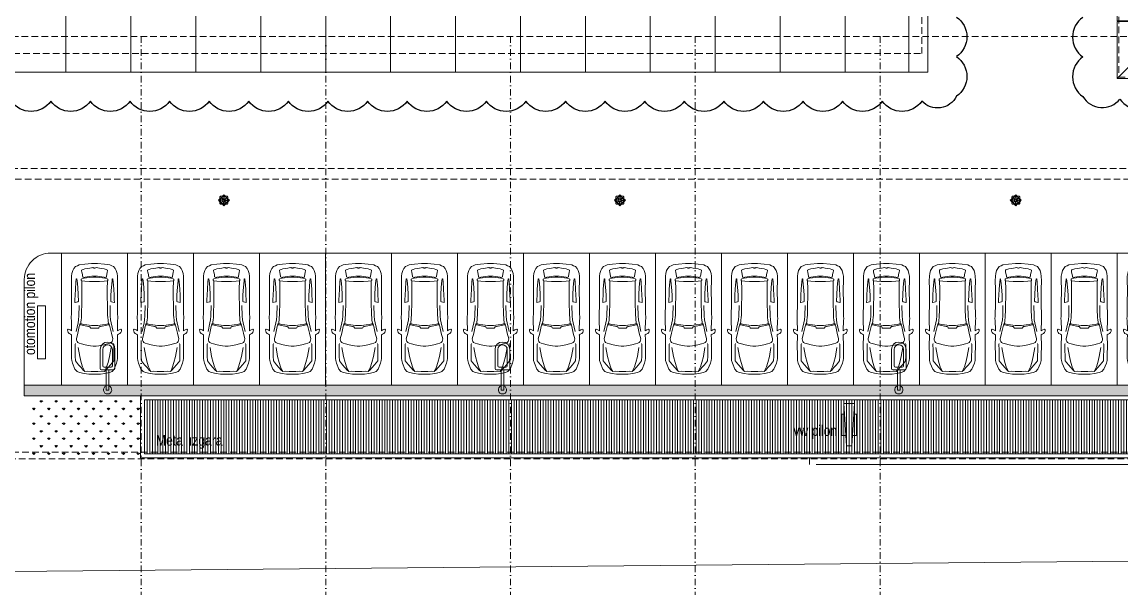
# Model space of a CAD drawing. Header units: metres. Extents: x -17822 to 152406, y -4219 to 19791.
# Drawn here: x 113149 to 117317, y -2093 to 53 of the extents above; entities that cross this region are included whole.
import ezdxf
from ezdxf.enums import TextEntityAlignment as Align
from ezdxf.xclip import XClip

# ---------------------------------------------------------------- set-up
doc = ezdxf.new("R2010")
doc.units = ezdxf.units.M
doc.header["$LTSCALE"] = 100
doc.header["$MEASUREMENT"] = 0
doc.header["$XCLIPFRAME"] = 0
for name, pattern in [('DASHDOT2', [0.5, 0.25, -0.125, 0, -0.125]), ('DOT2', [0.125, 0, -0.125]), ('HIDDEN', [0.375, 0.25, -0.125])]:
    doc.linetypes.add(name, pattern=pattern)
doc.layers.get('0').update_dxf_attribs({"color": 9, "lineweight": 9})
for name, color, linetype, lineweight in [('04', 9, 'Continuous', 9), ('05S', 9, 'Continuous', 9), ('06A', 9, 'Continuous', 9), ('06C', 9, 'Continuous', 9), ('06D', 9, 'Continuous', 9), ('09', 9, 'Continuous', 9), ('15', 9, 'Continuous', 9), ('20', 9, 'DOT2', 9), ('21', 9, 'Continuous', 9), ('24', 9, 'DASHDOT2', 9), ('40', 9, 'Continuous', 9), ('E-KABLO', 7, 'Continuous', 30), ('M-TEFRIS-015', 9, 'Continuous', 9)]:
    doc.layers.add(name, color=color, linetype=linetype, lineweight=lineweight)
doc.styles.add('MuuM_TEXT-STANDART', font='ARIALN.TTF')

# ---------------------------------------------------------------- blocks, each defined once
blk = doc.blocks.new('p-çevre_mevcut')
at = {"flags": 128}
blk.add_lwpolyline([(8333, -16167.3), (8333, -16167.3), (8624.2, -16360, 0.145716), (8788.8, -16407.4), (22592.3, -16280.5)], format="xyb", dxfattribs=at)
blk = doc.blocks.new('p-harpusta-ust')
at = {"layer": '06A'}
for points in [[(2204.5, 3700), (712.5, 3700), (712.5, 3595), (729.5, 3595), (729.5, 3683), (2237.5, 3683), (2237.5, -103), (729.5, -103), (729.5, -3), (-30.5, -3), (-30.5, -20), (712.5, -20), (712.5, -120), (2204.5, -120)], [(2204.5, -75), (757.5, -75), (757.5, 25), (-30.5, 25), (-30.5, 0), (732.5, 0), (732.5, -100), (2234.5, -100), (2234.5, 3680), (732.5, 3680), (732.5, 3595), (757.5, 3595), (757.5, 3655), (2204.5, 3655)], [(712.5, 3700), (729.5, 3683)], [(732.5, 3680), (757.5, 3655)], [(920, 3700), (920, 3683)], [(920, 3680), (920, 3655)], [(1115, 3700), (1115, 3683)], [(1115, 3680), (1115, 3655)], [(1310, 3700), (1310, 3683)], [(1310, 3680), (1310, 3655)], [(1505, 3700), (1505, 3683)], [(1505, 3680), (1505, 3655)], [(1700, 3700), (1700, 3683)], [(1700, 3680), (1700, 3655)], [(1895, 3700), (1895, 3683)], [(1895, 3680), (1895, 3655)], [(2062, 3700), (2062, 3683)], [(2062, 3680), (2062, 3655)], [(2472.5, 3700), (2472.5, 3702), (2204.5, 3702), (2204.5, 3683)], [(2204.5, 3656), (2204.5, 3680)], [(2472.5, -120), (2472.5, 3700)], [(2204.5, -100), (2204.5, 3656)], [(2234.5, 3631), (2204.5, 3631)], [(2234.5, 3656), (2234.5, -76)], [(2472.5, 3631), (2237.5, 3631)], [(2237.5, 3631), (2378.5, 3631)], [(2234.5, 3389), (2204.5, 3389)], [(2472.5, 3389), (2237.5, 3389)], [(2234.5, 3143), (2204.5, 3143)], [(2472.5, 3143), (2237.5, 3143)], [(2237.5, 3143), (2378.5, 3143)], [(2234.5, 2897), (2204.5, 2897)], [(2472.5, 2897), (2237.5, 2897)], [(2237.5, 2897), (2378.5, 2897)], [(2234.5, 2651), (2204.5, 2651)], [(2472.5, 2651), (2237.5, 2651)], [(2237.5, 2651), (2378.5, 2651)], [(2234.5, 2405), (2204.5, 2405)], [(2472.5, 2405), (2237.5, 2405)], [(2237.5, 2405), (2378.5, 2405)], [(2234.5, 2159), (2204.5, 2159)], [(2472.5, 2159), (2237.5, 2159)], [(2237.5, 2159), (2378.5, 2159)], [(-947.5, 2083), (-947.5, 2083), (-902.5, 2083), (-902.5, 460), (-947.5, 460), (-947.5, 2083)], [(-902.5, 2032.5), (-947.5, 2032.5)], [(2234.5, 1913), (2204.5, 1913)], [(2472.5, 1913), (2237.5, 1913)], [(2237.5, 1913), (2378.5, 1913)], [(-902.5, 1847.5), (-947.5, 1847.5)], [(-902.5, 1662.5), (-947.5, 1662.5)], [(2229.5, 1667), (2204.5, 1667)], [(2472.5, 1667), (2232.5, 1667)], [(2232.5, 1667), (2378.5, 1667)], [(-902.5, 1477.5), (-947.5, 1477.5)], [(2229.5, 1421), (2204.5, 1421)], [(2472.5, 1421), (2232.5, 1421)], [(2232.5, 1421), (2378.5, 1421)], [(-902.5, 1292.5), (-947.5, 1292.5)], [(2229.5, 1175), (2204.5, 1175)], [(2472.5, 1175), (2232.5, 1175)], [(2232.5, 1175), (2378.5, 1175)], [(-902.5, 1107.5), (-947.5, 1107.5)], [(-902.5, 922.5), (-947.5, 922.5)], [(2229.5, 929), (2204.5, 929)], [(2472.5, 929), (2232.5, 929)], [(2232.5, 929), (2378.5, 929)], [(-902.5, 737.5), (-947.5, 737.5)], [(2229.5, 683), (2204.5, 683)], [(2472.5, 683), (2232.5, 683)], [(2232.5, 683), (2378.5, 683)], [(-902.5, 552.5), (-947.5, 552.5)], [(2229.5, 437), (2204.5, 437)], [(2472.5, 437), (2232.5, 437)], [(2232.5, 437), (2378.5, 437)], [(2229.5, 191), (2204.5, 191)], [(2472.5, 191), (2232.5, 191)], [(2232.5, 191), (2378.5, 191)], [(165, 0), (165, 25)], [(350, 0), (350, 25)], [(535, 0), (535, 25)], [(712.5, -20), (757.5, 25)], [(165, -20), (165, -3)], [(350, -20), (350, -3)], [(535, -20), (535, -3)], [(732.5, -100), (757.5, -75)], [(920, -100), (920, -75)], [(1115, -100), (1115, -75)], [(1310, -100), (1310, -75)], [(1505, -100), (1505, -75)], [(1700, -100), (1700, -75)], [(1895, -100), (1895, -75)], [(2062, -100), (2062, -75)], [(2229.5, -51), (2204.5, -51)], [(2472.5, -51), (2232.5, -51)], [(2232.5, -51), (2378.5, -51)], [(712.5, -120), (729.5, -103)], [(920, -120), (920, -103)], [(1115, -120), (1115, -102.9)], [(1310, -120), (1310, -102.9)], [(1505, -120), (1505, -102.9)], [(1700, -120), (1700, -102.9)], [(1895, -120), (1895, -102.9)], [(2062, -120), (2062, -102.9)], [(2472.5, -120), (2472.5, -122), (2204.5, -122), (2204.5, -103)]]:
    blk.add_lwpolyline(points, dxfattribs=at)
at = {"layer": '06D', "linetype": 'HIDDEN'}
for points in [[(732.5, 3595), (732.5, 3680), (1572.5, 3680), (2204.5, 3680)], [(2234.5, -100), (2352.5, -100), (2402.5, -100), (2402.5, 3680), (2234.5, 3680)], [(2204.5, 3660), (2209.5, 3660), (2209.5, -80), (752.5, -80), (752.5, 20), (-30.5, 20)], [(752.5, 3595), (752.5, 3660), (1572.5, 3660), (2204.5, 3660)], [(-927.5, 460), (-927.5, 2083)], [(-907.5, 460), (-907.5, 2083)], [(-30.5, 0), (732.5, 0), (732.5, -100), (2204.5, -100)]]:
    blk.add_lwpolyline(points, dxfattribs=at)
at = {"layer": '06D'}
blk.add_lwpolyline([(2237.5, -103), (2237.5, 3683), (2252.5, 3683), (2252.5, -103), (2237.5, -103)], dxfattribs=at)
at = {"layer": '15'}
blk.add_lwpolyline([(729.5, 3595), (729.5, 3683), (2237.5, 3683), (2237.5, -103), (729.5, -103), (729.5, -3), (-30.5, -3), (-30.5, 0), (732.5, 0), (732.5, -100), (2234.5, -100), (2234.5, 3680), (732.5, 3680), (732.5, 3595)], close=True, dxfattribs=at)
blk = doc.blocks.new('p-cati_vw')
at = {"layer": '06D', "rotation": 1.082915e-10}
blk.add_blockref('p-harpusta-ust', (947.5, -3600), dxfattribs=at)
blk = doc.blocks.new('p-suzgec')
at = {"ltscale": 25}
for p, q in [((-21.1, 0), (-15.5, 5.7)), ((-15.5, -5.7), (-21.1, 0)), ((-15.5, 5.7), (-15.2, 5.9)), ((-15.5, -5.7), (-15.5, 5.7)), ((-13.2, 15), (-15.2, 13)), ((-15.2, 13), (-15.2, -13)), ((12.8, 15), (-13.2, 15)), ((-10.5, 1.2), (-3.4, 0.3)), ((-6.1, 15), (-5.9, 15.2)), ((-5.9, 12.3), (-6, 12.5)), ((-5.9, 15.2), (-0.2, 20.9)), ((-5.9, 15.2), (5.4, 15.2)), ((-5.8, 12), (-5.9, 12.3)), ((-5.1, 12.9), (-5, 12.7)), ((-5, 12.7), (-4.8, 12.4)), ((-3.3, 0.2), (-3.4, 0.3)), ((-0.2, 0), (-0.5, 0)), ((-0.2, 20.9), (5.4, 15.2)), ((-0.2, 0), (-0.2, 0.2)), ((-0.2, 0), (0, 0)), ((-0.2, 0), (-0.2, -0.2)), ((0.9, 10.2), (0, 3.1)), ((0, 3), (0, 3.1)), ((5.4, 15.2), (5.6, 15)), ((12.1, 5.6), (12.3, 5.7)), ((12.6, 4.8), (12.5, 4.7)), ((14.8, 13), (12.8, 15)), ((14.8, -13), (14.8, 13)), ((14.8, 5.9), (15, 5.7)), ((15, 5.7), (15, -5.7)), ((15, 5.7), (20.6, 0)), ((20.6, 0), (15, -5.7)), ((-15.2, -5.9), (-15.5, -5.7)), ((-15.2, -13), (-13.2, -15)), ((-13.2, -15), (12.8, -15)), ((-13.1, -4.8), (-13, -4.7)), ((-13, -4.7), (-12.6, -4.6)), ((-12.6, -5.6), (-12.8, -5.7)), ((-12.2, -5.5), (-12.6, -5.6)), ((-5.9, -15.2), (-6.1, -15)), ((5.4, -15.2), (-5.9, -15.2)), ((-0.2, -20.9), (-5.9, -15.2)), ((-1.4, -10.2), (-0.5, -3.1)), ((-0.5, -3), (-0.5, -3.1)), ((5.4, -15.2), (-0.2, -20.9)), ((2.8, -0.2), (2.9, -0.3)), ((10, -1.2), (2.9, -0.3)), ((4.5, -12.7), (4.3, -12.4)), ((4.6, -12.9), (4.5, -12.7)), ((5.3, -12), (5.4, -12.3)), ((5.4, -12.3), (5.5, -12.5)), ((5.6, -15), (5.4, -15.2)), ((12.8, -15), (14.8, -13)), ((15, -5.7), (14.8, -5.9))]:
    blk.add_line(p, q, dxfattribs=at)
for centre, radius in [((-17.9, 0), 0.4), ((-17.9, 0), 0.358), ((-0.2, 0), 14.3), ((-12.8, 12.5), 0.3), ((-0.2, 17.7), 0.4), ((-0.2, 17.7), 0.358), ((12.2, 12.5), 0.3), ((17.4, 0), 0.4), ((17.4, 0), 0.358), ((-12.8, -12.5), 0.3), ((-0.2, -17.7), 0.4), ((-0.2, -17.7), 0.358), ((12.2, -12.5), 0.3)]:
    blk.add_circle(centre, radius, dxfattribs=at)
for radius, start, end in [(13.5, 114.6147, 200.3853), (13.8, 110.4176, 114.5824), (13.7, 110.4084, 114.5916), (13.3, 110.3378, 114.6622), (13.2, 110.3292, 114.6708), (13.5, 24.6147, 110.3853), (13.6, 294.6147, 20.3853), (13.2, 20.3292, 24.6708), (13.3, 20.3378, 24.6622), (13.7, 20.4084, 24.5916), (13.8, 20.4176, 24.5824), (13.7, 200.4084, 204.5916), (13.8, 200.4176, 204.5824), (13.3, 200.3378, 204.6622), (13.2, 200.3292, 204.6708), (13.5, 204.6147, 290.3853), (13.2, 290.3292, 294.6708), (13.3, 290.3378, 294.6622), (13.7, 290.4084, 294.5916), (13.8, 290.4176, 294.5824)]:
    blk.add_arc((-0.2, 0), radius, start, end, dxfattribs=at)
for points, knots in [([(-10.5, -0.3), (-10.6, -0.3), (-10.7, -0.3), (-10.9, -0.2), (-11, -0.2), (-11.1, 0), (-11.2, 0.1), (-11.2, 0.3), (-11.2, 0.4), (-11.2, 0.6), (-11.2, 0.7), (-11.1, 0.9), (-11.1, 1), (-10.9, 1.1), (-10.8, 1.1), (-10.6, 1.2), (-10.5, 1.2), (-10.4, 1.2)], [2.169268, 2.169268, 2.169268, 2.169268, 2.468107, 2.468107, 2.768207, 2.768207, 3.065525, 3.065525, 3.362844, 3.362844, 3.660162, 3.660162, 3.95748, 3.95748, 4.257581, 4.257581, 4.55635, 4.55635, 4.55635, 4.55635]), ([(-7.7, 7), (-7.8, 7.1), (-7.8, 7.2), (-7.9, 7.4), (-7.9, 7.5), (-7.9, 7.7), (-7.9, 7.8), (-7.8, 8), (-7.8, 8), (-7.6, 8.2), (-7.5, 8.2), (-7.3, 8.3), (-7.2, 8.3), (-7, 8.3), (-6.9, 8.3), (-6.7, 8.2), (-6.6, 8.1), (-6.6, 8)], [2.169268, 2.169268, 2.169268, 2.169268, 2.468107, 2.468107, 2.768207, 2.768207, 3.065525, 3.065525, 3.362844, 3.362844, 3.660162, 3.660162, 3.95748, 3.95748, 4.257581, 4.257581, 4.55635, 4.55635, 4.55635, 4.55635]), ([(-3.5, 0.4), (-3.5, 0.4), (-3.5, 0.4), (-3.5, 0.4), (-3.4, 0.4), (-3.4, 0.4), (-3.4, 0.3), (-3.3, 0.3), (-3.3, 0.3), (-3.3, 0.3), (-3.3, 0.2), (-3.2, 0.2), (-3.2, 0.1), (-3.3, 0.1), (-3.3, 0), (-3.3, 0), (-3.3, -0.1), (-3.4, -0.1), (-3.4, -0.1), (-3.5, -0.1), (-3.5, -0.1), (-3.5, -0.1), (-3.5, -0.1)], [-0.0013985, -0.0013985, -0.0013985, -0.0013985, 0, 0, 0, 0.0909291, 0.0909291, 0.1818582, 0.1818582, 0.2711248, 0.2711248, 0.3603915, 0.3603915, 0.4496581, 0.4496581, 0.5389247, 0.5389247, 0.6298538, 0.6298538, 0.7207829, 0.7207829, 0.7401198, 0.7401198, 0.7401198, 0.7401198]), ([(-2.2, 2.6), (-2.2, 2.6), (-2.2, 2.6), (-2.2, 2.6), (-2.2, 2.5), (-2.2, 2.5), (-2.2, 2.4), (-2.2, 2.4), (-2.2, 2.3), (-2.2, 2.3), (-2.2, 2.3), (-2.3, 2.2), (-2.3, 2.2), (-2.3, 2.2), (-2.4, 2.2), (-2.4, 2.1), (-2.5, 2.1), (-2.5, 2.2), (-2.6, 2.2), (-2.6, 2.2), (-2.6, 2.2), (-2.6, 2.2), (-2.6, 2.2)], [-0.0013985, -0.0013985, -0.0013985, -0.0013985, 0, 0, 0, 0.0909291, 0.0909291, 0.1818582, 0.1818582, 0.2711248, 0.2711248, 0.3603915, 0.3603915, 0.4496581, 0.4496581, 0.5389247, 0.5389247, 0.6298538, 0.6298538, 0.7207829, 0.7207829, 0.7401198, 0.7401198, 0.7401198, 0.7401198]), ([(-0.6, 10.2), (-0.6, 10.3), (-0.5, 10.4), (-0.5, 10.6), (-0.4, 10.7), (-0.3, 10.8), (-0.2, 10.9), (0, 11), (0.1, 11), (0.3, 11), (0.4, 11), (0.6, 10.9), (0.7, 10.8), (0.8, 10.7), (0.9, 10.6), (0.9, 10.4), (1, 10.3), (0.9, 10.2)], [2.169268, 2.169268, 2.169268, 2.169268, 2.468107, 2.468107, 2.768207, 2.768207, 3.065525, 3.065525, 3.362844, 3.362844, 3.660162, 3.660162, 3.95748, 3.95748, 4.257581, 4.257581, 4.55635, 4.55635, 4.55635, 4.55635]), ([(0.1, 3.2), (0.1, 3.2), (0.1, 3.2), (0.1, 3.2), (0.1, 3.2), (0.1, 3.2), (0.1, 3.1), (0.1, 3.1), (0, 3), (0, 3), (-0.1, 3), (-0.1, 3), (-0.2, 3), (-0.2, 3), (-0.2, 3), (-0.3, 3), (-0.3, 3.1), (-0.3, 3.1), (-0.4, 3.2), (-0.4, 3.2), (-0.4, 3.2), (-0.4, 3.3), (-0.4, 3.3)], [-0.0013985, -0.0013985, -0.0013985, -0.0013985, 0, 0, 0, 0.0909291, 0.0909291, 0.1818582, 0.1818582, 0.2711248, 0.2711248, 0.3603915, 0.3603915, 0.4496581, 0.4496581, 0.5389247, 0.5389247, 0.6298538, 0.6298538, 0.7207829, 0.7207829, 0.7401198, 0.7401198, 0.7401198, 0.7401198]), ([(2.3, 2), (2.3, 2), (2.3, 2), (2.3, 2), (2.3, 2), (2.2, 2), (2.2, 1.9), (2.2, 1.9), (2.1, 1.9), (2.1, 2), (2, 2), (2, 2), (1.9, 2), (1.9, 2.1), (1.9, 2.1), (1.9, 2.2), (1.9, 2.2), (1.9, 2.3), (1.9, 2.3), (1.9, 2.3), (2, 2.4), (2, 2.4), (2, 2.4)], [-0.0013985, -0.0013985, -0.0013985, -0.0013985, 0, 0, 0, 0.0909291, 0.0909291, 0.1818582, 0.1818582, 0.2711248, 0.2711248, 0.3603915, 0.3603915, 0.4496581, 0.4496581, 0.5389247, 0.5389247, 0.6298538, 0.6298538, 0.7207829, 0.7207829, 0.7401198, 0.7401198, 0.7401198, 0.7401198]), ([(3, -0.4), (3, -0.4), (3, -0.4), (3, -0.4), (2.9, -0.4), (2.9, -0.4), (2.9, -0.3), (2.8, -0.3), (2.8, -0.3), (2.8, -0.3), (2.8, -0.2), (2.7, -0.2), (2.7, -0.1), (2.8, -0.1), (2.8, 0), (2.8, 0), (2.8, 0.1), (2.9, 0.1), (2.9, 0.1), (3, 0.1), (3, 0.1), (3, 0.1), (3, 0.1)], [-0.0013985, -0.0013985, -0.0013985, -0.0013985, 0, 0, 0, 0.0909291, 0.0909291, 0.1818582, 0.1818582, 0.2711248, 0.2711248, 0.3603915, 0.3603915, 0.4496581, 0.4496581, 0.5389247, 0.5389247, 0.6298538, 0.6298538, 0.7207829, 0.7207829, 0.7401198, 0.7401198, 0.7401198, 0.7401198]), ([(6.8, 7.4), (6.8, 7.5), (6.9, 7.6), (7.1, 7.7), (7.2, 7.7), (7.4, 7.7), (7.5, 7.7), (7.7, 7.6), (7.8, 7.5), (7.9, 7.4), (8, 7.3), (8.1, 7.1), (8.1, 7), (8, 6.8), (8, 6.7), (7.9, 6.5), (7.8, 6.4), (7.8, 6.3)], [2.169268, 2.169268, 2.169268, 2.169268, 2.468107, 2.468107, 2.768207, 2.768207, 3.065525, 3.065525, 3.362844, 3.362844, 3.660162, 3.660162, 3.95748, 3.95748, 4.257581, 4.257581, 4.55635, 4.55635, 4.55635, 4.55635]), ([(10, 0.3), (10.1, 0.3), (10.2, 0.3), (10.4, 0.2), (10.5, 0.2), (10.6, 0), (10.7, -0.1), (10.7, -0.3), (10.7, -0.4), (10.7, -0.6), (10.7, -0.7), (10.6, -0.9), (10.6, -1), (10.4, -1.1), (10.3, -1.1), (10.1, -1.2), (10, -1.2), (9.9, -1.2)], [2.169268, 2.169268, 2.169268, 2.169268, 2.468107, 2.468107, 2.768207, 2.768207, 3.065525, 3.065525, 3.362844, 3.362844, 3.660162, 3.660162, 3.95748, 3.95748, 4.257581, 4.257581, 4.55635, 4.55635, 4.55635, 4.55635]), ([(-7.3, -7.4), (-7.3, -7.5), (-7.4, -7.6), (-7.6, -7.7), (-7.7, -7.7), (-7.9, -7.7), (-8, -7.7), (-8.2, -7.6), (-8.3, -7.5), (-8.4, -7.4), (-8.5, -7.3), (-8.6, -7.1), (-8.6, -7), (-8.5, -6.8), (-8.5, -6.7), (-8.4, -6.5), (-8.3, -6.4), (-8.3, -6.3)], [2.169268, 2.169268, 2.169268, 2.169268, 2.468107, 2.468107, 2.768207, 2.768207, 3.065525, 3.065525, 3.362844, 3.362844, 3.660162, 3.660162, 3.95748, 3.95748, 4.257581, 4.257581, 4.55635, 4.55635, 4.55635, 4.55635]), ([(-2.8, -2), (-2.8, -2), (-2.8, -2), (-2.8, -2), (-2.8, -2), (-2.7, -2), (-2.7, -1.9), (-2.7, -1.9), (-2.6, -1.9), (-2.6, -2), (-2.5, -2), (-2.5, -2), (-2.4, -2), (-2.4, -2.1), (-2.4, -2.1), (-2.4, -2.2), (-2.4, -2.2), (-2.4, -2.3), (-2.4, -2.3), (-2.4, -2.3), (-2.5, -2.4), (-2.5, -2.4), (-2.5, -2.4)], [-0.0013985, -0.0013985, -0.0013985, -0.0013985, 0, 0, 0, 0.0909291, 0.0909291, 0.1818582, 0.1818582, 0.2711248, 0.2711248, 0.3603915, 0.3603915, 0.4496581, 0.4496581, 0.5389247, 0.5389247, 0.6298538, 0.6298538, 0.7207829, 0.7207829, 0.7401198, 0.7401198, 0.7401198, 0.7401198]), ([(0.1, -10.2), (0.1, -10.3), (0, -10.4), (0, -10.6), (-0.1, -10.7), (-0.2, -10.8), (-0.3, -10.9), (-0.5, -11), (-0.6, -11), (-0.8, -11), (-0.9, -11), (-1.1, -10.9), (-1.2, -10.8), (-1.3, -10.7), (-1.4, -10.6), (-1.4, -10.4), (-1.5, -10.3), (-1.4, -10.2)], [2.169268, 2.169268, 2.169268, 2.169268, 2.468107, 2.468107, 2.768207, 2.768207, 3.065525, 3.065525, 3.362844, 3.362844, 3.660162, 3.660162, 3.95748, 3.95748, 4.257581, 4.257581, 4.55635, 4.55635, 4.55635, 4.55635]), ([(-0.6, -3.2), (-0.6, -3.2), (-0.6, -3.2), (-0.6, -3.2), (-0.6, -3.2), (-0.6, -3.2), (-0.6, -3.1), (-0.6, -3.1), (-0.5, -3), (-0.5, -3), (-0.4, -3), (-0.4, -3), (-0.4, -3), (-0.3, -3), (-0.3, -3), (-0.2, -3), (-0.2, -3.1), (-0.2, -3.1), (-0.2, -3.2), (-0.1, -3.2), (-0.1, -3.2), (-0.1, -3.3), (-0.1, -3.3)], [-0.0013985, -0.0013985, -0.0013985, -0.0013985, 0, 0, 0, 0.0909291, 0.0909291, 0.1818582, 0.1818582, 0.2711248, 0.2711248, 0.3603915, 0.3603915, 0.4496581, 0.4496581, 0.5389247, 0.5389247, 0.6298538, 0.6298538, 0.7207829, 0.7207829, 0.7401198, 0.7401198, 0.7401198, 0.7401198]), ([(1.7, -2.6), (1.7, -2.6), (1.7, -2.6), (1.7, -2.6), (1.7, -2.5), (1.7, -2.5), (1.7, -2.4), (1.7, -2.4), (1.7, -2.3), (1.7, -2.3), (1.7, -2.3), (1.8, -2.2), (1.8, -2.2), (1.8, -2.2), (1.9, -2.2), (1.9, -2.1), (2, -2.1), (2, -2.2), (2.1, -2.2), (2.1, -2.2), (2.1, -2.2), (2.1, -2.2), (2.1, -2.2)], [-0.0013985, -0.0013985, -0.0013985, -0.0013985, 0, 0, 0, 0.0909291, 0.0909291, 0.1818582, 0.1818582, 0.2711248, 0.2711248, 0.3603915, 0.3603915, 0.4496581, 0.4496581, 0.5389247, 0.5389247, 0.6298538, 0.6298538, 0.7207829, 0.7207829, 0.7401198, 0.7401198, 0.7401198, 0.7401198]), ([(7.2, -7), (7.3, -7.1), (7.3, -7.2), (7.4, -7.4), (7.4, -7.5), (7.4, -7.7), (7.4, -7.8), (7.3, -8), (7.3, -8), (7.1, -8.2), (7, -8.2), (6.8, -8.3), (6.7, -8.3), (6.5, -8.3), (6.4, -8.3), (6.2, -8.2), (6.1, -8.1), (6.1, -8)], [2.169268, 2.169268, 2.169268, 2.169268, 2.468107, 2.468107, 2.768207, 2.768207, 3.065525, 3.065525, 3.362844, 3.362844, 3.660162, 3.660162, 3.95748, 3.95748, 4.257581, 4.257581, 4.55635, 4.55635, 4.55635, 4.55635])]:
    blk.add_open_spline(points, degree=3, knots=knots, dxfattribs=at)
for points, weights in [([(-10.4, 1.2), (-5.1, 0.6), (-3.5, 0.4)], [1.04357122072, 1.19470433147, 1]), ([(-2.6, 2.2), (-3.9, 3.4), (-7.7, 7)], [1, 1.19289012244, 1.04336959178]), ([(-6.6, 8), (-3.3, 3.9), (-2.2, 2.6)], [1.04357122128, 1.19470433435, 1]), ([(-0.4, 3.3), (-0.4, 4.9), (-0.6, 10.2)], [1, 1.1928901223, 1.04336959175]), ([(0.9, 10.2), (0.3, 4.9), (0.1, 3.2)], [1.04357122043, 1.19470432993, 1]), ([(2, 2.4), (3.1, 3.6), (6.8, 7.4)], [1, 1.19289012017, 1.04336959134]), ([(7.8, 6.3), (3.6, 3), (2.3, 2)], [1.04357122006, 1.19470432802, 1]), ([(11.7, 5.5), (11.9, 5.6), (12.1, 5.6)], [1.02554744525, 1.0127799804, 1]), ([(12.5, 4.7), (12.3, 4.7), (12.1, 4.6)], [1, 1.0127799804, 1.02554744526]), ([(-3.5, -0.1), (-5.2, -0.2), (-10.5, -0.3)], [1, 1.19289012449, 1.04336959218]), ([(-8.3, -6.3), (-4.1, -3), (-2.8, -2)], [1.04357122094, 1.1947043326, 1]), ([(-2.5, -2.4), (-3.6, -3.6), (-7.3, -7.4)], [1, 1.19289012327, 1.04336959194]), ([(-1.4, -10.2), (-0.8, -4.9), (-0.6, -3.2)], [1.04357122103, 1.19470433305, 1]), ([(-0.1, -3.3), (-0.1, -4.9), (0.1, -10.2)], [1, 1.19289011339, 1.04336959002]), ([(6.1, -8), (2.8, -3.9), (1.7, -2.6)], [1.04357121982, 1.19470432681, 1]), ([(2.1, -2.2), (3.4, -3.4), (7.2, -7)], [1, 1.19289011781, 1.04336959088])]:
    blk.add_rational_spline(points, weights, degree=2, dxfattribs=at)
for points, weights, knots in [([(3, 0.1), (3.5, 0.1), (6, 0.2), (10, 0.3)], [4.14064799907, 3.56700040162, 2.15953650571, 1.32480586323], [27.48414514, 27.48414514, 27.48414514, 27.50397367, 27.53272487, 27.53272487, 27.53272487]), ([(9.9, -1.2), (7.9, -1), (4.7, -0.6), (3.3, -0.4), (3, -0.4)], [1.32476723726, 1.64485472039, 2.71311941379, 3.81141839734, 4.16242382948], [0.00590224, 0.00590224, 0.00590224, 0.01753913, 0.04477222, 0.05758123, 0.05758123, 0.05758123])]:
    blk.add_rational_spline(points, weights, degree=2, knots=knots, dxfattribs=at)
blk = doc.blocks.new('g-prs-logo-yan')
at = {"layer": '05S'}
h = blk.add_hatch(color=253, dxfattribs=at)
h.dxf.hatch_style = 1
h.paths.add_polyline_path([(123, 11), (17, 11), (17, -11), (123, -11)])
h.paths.add_polyline_path([(17, 11, 0.636364), (17, -11)])
h.paths.add_polyline_path([(123, 11), (123, -11, 0.636364)])
h = blk.add_hatch(color=8, dxfattribs=at)
h.dxf.hatch_style = 1
h.paths.add_polyline_path([(26.9, 11), (113, 11, 0.046475)])
h.paths.add_polyline_path([(113, -11), (26.9, -11, 0.046475)])
h = blk.add_hatch(color=256, dxfattribs=at)
h.dxf.hatch_style = 1
h.paths.add_polyline_path([(127, 8), (138, 8), (138, -8), (127, -8, 0.374793)])
h.paths.add_polyline_path([(138, 11), (140, 11), (140, -11), (138, -11)])
for points in [[(17, 11), (123, 11), (123, -11), (17, -11), (17, 11)], [(127, 8), (138, 8)], [(138, 11), (140, 11)], [(138, 11), (138, -11)], [(140, 11), (140, -11)], [(127, -8), (138, -8)], [(138, -11), (140, -11)]]:
    blk.add_lwpolyline(points)
for centre, radius, start, end in [((22.1, 0), 12.1, 115.0576, 244.9424), ((70, -451), 464, 84.6782, 95.3218), ((117.9, 0), 12.1, 295.0576, 64.9424), ((70, 451), 464, 264.6782, 275.3218)]:
    blk.add_arc(centre, radius, start, end)
blk = doc.blocks.new('p-cati_porsche')
blk.add_line((1886.7, -3112.8), (1888.1, -3111.4))
for points in [[(2062, -2879), (2124.6, -2910.5)], [(2063, -2877.3), (2125.5, -2908.7)]]:
    blk.add_lwpolyline(points)
at = {"layer": '06A'}
for points in [[(2199, 0), (0, 0), (0, -1496.2), (-41, -1496.2), (-41, -1801.5)], [(0, 0), (50, -50)], [(2148, -50), (2199, 1)], [(2237, -1855.4), (2237, -1853.4), (2239, -1853.4), (2239, -1496.2), (2198, -1496.2), (2198, 1)], [(2148, -1496.2), (2148, -50), (50, -50), (50, -1496.2)], [(29, -1801.5), (29, -1566.2), (84, -1566.2), (84, -1496.2), (-1, -1496.2)], [(2199, -1496.2), (2114, -1496.2), (2114, -1566.2), (2169, -1566.2), (2169, -1853.4), (2239, -1853.4)], [(1098.5, -3168.3), (1098.5, -1665.5)], [(1104.5, -3168.3), (1104.5, -1665.5)], [(-41, -1801.5), (29, -1801.5)], [(-41, -1801.5), (-39, -1801.5), (-39, -1803.5), (-41, -1803.5)], [(-41, -1803.5), (-41, -2161.5)], [(-41, -1803.5), (29, -1803.5)], [(29, -1801.5), (27, -1801.5), (27, -1803.5), (29, -1803.5)], [(29, -1803.5), (29, -2161.5)], [(2169, -1853.4), (2171, -1853.4), (2171, -1855.4)], [(2239, -2211.2), (2169, -2211.2), (2169, -1855.4), (2194, -1855.4)], [(2194, -1855.4), (2239, -1855.4)], [(2239, -2211.2), (2239, -1933.3), (2239, -1855.4)], [(-41, -2161.5), (29, -2161.5)], [(-41, -2161.5), (-39, -2161.5), (-39, -2163.5), (-41, -2163.5)], [(-41, -2163.5), (-41, -2521.5)], [(-41, -2163.5), (29, -2163.5)], [(29, -2161.5), (27, -2161.5), (27, -2163.5), (29, -2163.5)], [(29, -2163.5), (29, -2521.5)], [(2169, -2211.2), (2171, -2211.2), (2171, -2213.2)], [(2239, -2490.7), (2239, -2269.5), (2239, -2213.2), (2169, -2213.2), (2169, -2490), (2169, -2490), (2169, -2490)], [(2239, -2211.2), (2237, -2211.2), (2237, -2213.2)], [(2239, -2490.7), (2239, -2490.7)], [(-41, -2521.5), (29, -2521.5)], [(-41, -2521.5), (-39, -2521.5), (-39, -2523.5), (-41, -2523.5)], [(-41, -2523.5), (-41, -2881.5)], [(-41, -2523.5), (29, -2523.5)], [(29, -2521.5), (27, -2521.5), (27, -2523.5), (29, -2523.5)], [(29, -2523.5), (29, -2881.5)], [(2162.2, -2563.2), (2231.7, -2570.8)], [(2232, -2568.8), (2162.4, -2561.2)], [(2164.4, -2561.4), (2164.1, -2563.4)], [(2230, -2568.6), (2229.7, -2570.6)], [(-41, -2881.5), (29, -2881.5)], [(-41, -2881.5), (-39, -2881.5), (-39, -2883.5), (-41, -2883.5)], [(-41, -2883.5), (-41, -3241.5)], [(-41, -2883.5), (29, -2883.5)], [(29, -2881.5), (27, -2881.5), (27, -2883.5), (29, -2883.5)], [(29, -2883.5), (29, -3241.5)], [(2124.6, -2910.5), (2062, -2879)], [(2063, -2877.3), (2125.5, -2908.7)], [(2064.7, -2878.2), (2063.8, -2879.9)], [(2123.7, -2907.8), (2122.8, -2909.6)], [(1862.5, -3141.3), (1861, -3142.7)], [(617.9, -3459.5), (939, -3459.5), (939, -3440.6), (939, -3168.3), (869, -3168.3), (869, -3389.5), (617.9, -3389.5)], [(1907.3, -3189.7), (1905.9, -3191.1)], [(-41, -3241.5), (29, -3241.5)], [(-41, -3241.5), (-39, -3241.5), (-39, -3243.5), (-41, -3243.5)], [(-41, -3243.5), (-41, -3459.5), (285, -3459.5)], [(-41, -3243.5), (29, -3243.5)], [(29, -3241.5), (27, -3241.5), (27, -3243.5), (29, -3243.5)], [(29, -3243.5), (29, -3389.5), (285, -3389.5)], [(1579.6, -3318), (1606.1, -3382.7)], [(1582.2, -3319.1), (1580.4, -3319.8)], [(29, -3389.5), (-41, -3459.5)], [(285, -3459.5), (285, -3389.5)], [(285, -3389.5), (285, -3391.5), (287, -3391.5)], [(287, -3459.5), (287, -3389.5)], [(287, -3389.5), (615.9, -3389.5)], [(615.9, -3459.5), (615.9, -3389.5)], [(615.9, -3389.5), (615.9, -3391.5), (617.9, -3391.5)], [(615.9, -3459.5), (615.9, -3414.5)], [(617.9, -3459.5), (617.9, -3389.5)], [(617.9, -3459.5), (617.9, -3414.5)], [(869, -3389.5), (939, -3459.5)], [(1324.1, -3382.8), (1259, -3457.8)], [(1607.2, -3380.1), (1605.4, -3380.9)], [(285, -3459.5), (285, -3457.5), (287, -3457.5)], [(615.9, -3459.5), (615.9, -3457.5), (617.9, -3457.5)], [(287, -3459.5), (615.9, -3459.5)]]:
    blk.add_lwpolyline(points, dxfattribs=at)
for points in [[(50, -896.5), (2148, -896.5), (2148, -861.5), (50, -861.5)], [(1259, -3168.3), (1273, -3168.3), (1273, -1654.5), (925, -1654.5), (925, -3168.3), (939, -3168.3), (939, -1659.5), (1259, -1659.5)], [(939, -3193.2), (1259, -3193.2), (1259, -3168.3), (939, -3168.3)]]:
    blk.add_lwpolyline(points, close=True, dxfattribs=at)
for points in [[(2239, -2490.7, -0.019527), (2232, -2568.8)], [(2231.7, -2570.8, -0.073609), (2150.1, -2858)], [(2063, -2877.3, 0.014029), (2086.3, -2829.3)], [(2150.1, -2858, -0.013797), (2125.5, -2908.7, -0.013797)], [(2124.6, -2910.5, -0.087487), (1908.7, -3191.2), (1861.1, -3139.9, 0.087306), (2062, -2879, 0.076913)], [(1608, -3382), (1581.4, -3317.2, 0.087252), (1859.6, -3141.2), (1907.2, -3192.6, -0.087466), (1608, -3382)], [(1937.4, -3163.9, -0.004934), (1923, -3177.9)]]:
    blk.add_lwpolyline(points, format="xyb", dxfattribs=at)
for points in [[(1608, -3382), (1581.4, -3317.2, 0.087252), (1859.6, -3141.2), (1907.2, -3192.6, -0.087466)], [(1324.1, -3170.8), (1324.1, -3382.8, 0.08921), (1579.6, -3318), (1606.1, -3382.7, -0.087722), (1259, -3457.8), (1259, -3168.3), (1324.1, -3168.3)]]:
    blk.add_lwpolyline(points, format="xyb", close=True, dxfattribs=at)
for start, end in [(352.5804, 356.8919), (335.7079, 352.4597)]:
    blk.add_arc((1220.4, -2438.5), 950, start, end, dxfattribs=at)
at = {"layer": '06C'}
blk.add_lwpolyline([(939, -3193.2), (939, -1659.5), (1259, -1659.5), (1259, -3193.2)], close=True, dxfattribs=at)
blk.add_lwpolyline([(1259, -2134.7), (1261, -2134.7), (1261, -2136.7), (1259, -2136.7)], dxfattribs=at)
at = {"layer": '06D'}
for points in [[(945, -3168.3), (945, -1665.5), (1253, -1665.5), (1253, -3168.3)], [(1253, -2134.7), (1253, -1665.5), (945, -1665.5), (945, -2134.7)], [(1098.5, -1742.5), (945, -1742.5)], [(1098.5, -1748.5), (945, -1748.5)], [(1253, -1742.5), (1104.5, -1742.5)], [(1253, -1748.5), (1104.5, -1748.5)], [(1098.5, -1840.1), (945, -1840.1)], [(1098.5, -1846.1), (945, -1846.1)], [(1253, -1840.1), (1104.5, -1840.1)], [(1253, -1846.1), (1104.5, -1846.1)], [(1098.5, -1937.6), (945, -1937.6)], [(1098.5, -1943.6), (945, -1943.6)], [(1253, -1937.6), (1104.5, -1937.6)], [(1253, -1943.6), (1104.5, -1943.6)], [(1098.5, -2035.1), (945, -2035.1)], [(1098.5, -2041.1), (945, -2041.1)], [(1253, -2035.1), (1104.5, -2035.1)], [(1253, -2041.1), (1104.5, -2041.1)], [(1098.5, -2132.7), (945, -2132.7)], [(1098.5, -2138.7), (945, -2138.7)], [(1253, -2132.7), (1104.5, -2132.7)], [(1253, -2138.7), (1104.5, -2138.7)], [(1098.5, -2230.2), (945, -2230.2)], [(1098.5, -2236.2), (945, -2236.2)], [(1253, -2230.2), (1104.5, -2230.2)], [(1253, -2236.2), (1104.5, -2236.2)], [(1098.5, -2327.7), (945, -2327.7)], [(1098.5, -2333.7), (945, -2333.7)], [(1253, -2327.7), (1104.5, -2327.7)], [(1253, -2333.7), (1104.5, -2333.7)], [(1098.5, -2425.3), (945, -2425.3)], [(1098.5, -2431.3), (945, -2431.3)], [(1253, -2425.3), (1104.5, -2425.3)], [(1253, -2431.3), (1104.5, -2431.3)], [(1098.5, -2522.8), (945, -2522.8)], [(1098.5, -2528.8), (945, -2528.8)], [(1253, -2522.8), (1104.5, -2522.8)], [(1253, -2528.8), (1104.5, -2528.8)], [(1098.5, -2620.3), (945, -2620.3)], [(1253, -2620.3), (1104.5, -2620.3)], [(1098.5, -2626.3), (945, -2626.3)], [(1253, -2626.3), (1104.5, -2626.3)], [(1098.5, -2717.9), (945, -2717.9)], [(1098.5, -2723.9), (945, -2723.9)], [(1253, -2717.9), (1104.5, -2717.9)], [(1253, -2723.9), (1104.5, -2723.9)], [(1098.5, -2815.4), (945, -2815.4)], [(1098.5, -2821.4), (945, -2821.4)], [(1253, -2815.4), (1104.5, -2815.4)], [(1253, -2821.4), (1104.5, -2821.4)], [(1098.5, -2912.9), (945, -2912.9)], [(1253, -2912.9), (1104.5, -2912.9)], [(1098.5, -2918.9), (945, -2918.9)], [(1253, -2918.9), (1104.5, -2918.9)], [(1098.5, -3010.5), (945, -3010.5)], [(1098.5, -3016.5), (945, -3016.5)], [(1253, -3010.5), (1104.5, -3010.5)], [(1253, -3016.5), (1104.5, -3016.5)], [(1098.5, -3108), (945, -3108)], [(1098.5, -3114), (945, -3114)], [(1253, -3108), (1104.5, -3108)], [(1253, -3114), (1104.5, -3114)]]:
    blk.add_lwpolyline(points, dxfattribs=at)
at = {"layer": '20', "linetype": 'HIDDEN'}
for points in [[(2174, -1494.2), (2174, -24), (24.4, -24), (24, -1494.2), (44, -1494.2), (44, -44), (2154, -44), (2154, -1494.2), (2174, -1494.2)], [(2148, -867.5), (50, -867.5), (50, -887.5), (696.2, -887.5), (696.2, -887.5), (696.2, -887.5), (696.2, -887.5), (2148, -887.5)], [(874.5, -3168.3), (874.5, -3394.7), (23.8, -3394.7), (23.8, -1560.7), (78.5, -1560.7), (78.5, -1501), (-35.6, -1501), (-35.6, -3454.1), (933.6, -3454.1), (933.6, -3168.3)], [(939, -3187.2), (1259, -3187.2)], [(945, -3168.3), (945, -3187.2)], [(1098.5, -3168.3), (1098.5, -3187.2)], [(1104.5, -3168.3), (1104.5, -3187.2)], [(1253, -3168.3), (1253, -3187.2)]]:
    blk.add_lwpolyline(points, dxfattribs=at)
for points in [[(2233.6, -2492), (2233.6, -1501), (2119.5, -1501), (2119.5, -1560.7), (2174.2, -1560.7), (2174.2, -2489.5, -0.369376), (1318.9, -3388.7), (1318.9, -3168.3)], [(1264.5, -3168.3), (1264.5, -3452.3, 0.386567), (2233.6, -2490)]]:
    blk.add_lwpolyline(points, format="xyb", dxfattribs=at)
at = {"layer": '40'}
blk.add_lwpolyline([(50, -861.5), (2148, -861.5), (2148, -50), (50, -50)], close=True, dxfattribs=at)
blk.add_lwpolyline([(29, -1566.2), (29, -3389.5), (869, -3389.5), (869, -3168.3), (925, -3168.3), (925, -1654.5), (1273, -1654.5), (1273, -3168.3), (1324.1, -3168.3), (1324.1, -3382.8, 0.345269), (2162.2, -2563.2, 0.019153), (2169, -2490), (2169, -1566.2), (2114, -1566.2), (2114, -1496.2), (2148, -1496.2), (2148, -896.5), (50, -896.5), (50, -1496.2), (84, -1496.2), (84, -1566.2)], format="xyb", close=True, dxfattribs=at)
at = {"layer": '06D'}
for name, p in [('g-prs-logo-yan', (-140, -60.7)), ('p-suzgec', (469.2, -455.7)), ('p-suzgec', (1730.5, -455.7)), ('p-suzgec', (469.2, -1162)), ('p-suzgec', (1730.5, -1162)), ('p-suzgec', (469.2, -2112)), ('p-suzgec', (1730.5, -2112)), ('p-suzgec', (1730.5, -2862)), ('p-suzgec', (469.2, -3212))]:
    blk.add_blockref(name, p, dxfattribs=at)
blk = doc.blocks.new('pilon-vw')
at = {"layer": '06C'}
blk.add_lwpolyline([(120, 7.5), (120, -7.5), (40, -7.5), (39.4, 2.5), (0, 0), (0, 40), (40, 37.5), (40, 47.5), (120, 47.5), (119.1, 32.6), (160, 30), (160, 10)], close=True, dxfattribs=at)
for points in [[(40, 37.5), (40, 47.5), (120, 47.5), (120, 32.5)], [(0, 0), (0, 40)], [(0, 40), (160, 30)], [(0, 0), (160, 10)], [(40, 2.5), (40, -7.5), (120, -7.5), (120, 7.5)], [(160, 10), (160, 30)]]:
    blk.add_lwpolyline(points, dxfattribs=at)
blk = doc.blocks.new('p-platform_süzgeç')
at = {"layer": '06D'}
for p in [(-10510.7, -9251.3), (-9010.7, -9251.3), (-7510.7, -9251.3)]:
    blk.add_blockref('p-suzgec', p, dxfattribs=at)
blk = doc.blocks.new('p-akslar_yeni')
at = {"layer": '24'}
for points in [[(8015, -8575), (8015, -11897.2)], [(8715, -8575), (8715, -11897.2)], [(9415, -8575), (9415, -11897.2)], [(10115, -8575), (10115, -11897.2)], [(10815, -8575), (10815, -11897.2)]]:
    blk.add_lwpolyline(points, dxfattribs=at)
blk = doc.blocks.new('A$C442D6FDD')
at = {"layer": '06D', "color": 9}
for p, q in [((9375.8, -3722.5), (9375.8, -3650.8)), ((9385.8, -3712.5), (9385.8, -3650.8)), ((9421.8, -3650.8), (9421.8, -3712.5)), ((9431.8, -3650.8), (9431.8, -3722.5)), ((10871.8, -3722.5), (10871.8, -3650.8)), ((10881.8, -3712.5), (10881.8, -3650.8)), ((10917.8, -3650.8), (10917.8, -3712.5)), ((10927.8, -3650.8), (10927.8, -3722.5)), ((12373.6, -3722.5), (12373.6, -3650.8)), ((12383.6, -3712.5), (12383.6, -3650.8)), ((12419.6, -3650.8), (12419.6, -3712.5)), ((12429.6, -3650.8), (12429.6, -3722.5)), ((9380.8, -3727.5), (9426.8, -3727.5)), ((9390.8, -3717.5), (9416.8, -3717.5)), ((9398.8, -3788.8), (9398.8, -3727.5)), ((9408.8, -3788.8), (9408.8, -3727.5)), ((10876.8, -3727.5), (10922.8, -3727.5)), ((10886.8, -3717.5), (10912.8, -3717.5)), ((10894.8, -3788.8), (10894.8, -3727.5)), ((10904.8, -3788.8), (10904.8, -3727.5)), ((12378.6, -3727.5), (12424.6, -3727.5)), ((12388.6, -3717.5), (12414.6, -3717.5)), ((12396.6, -3788.8), (12396.6, -3727.5)), ((12406.6, -3788.8), (12406.6, -3727.5))]:
    blk.add_line(p, q, dxfattribs=at)
for points in [[(9398.8, -3788.8), (9398.8, -3804.6), (9408.8, -3804.6), (9408.8, -3788.8)], [(10894.8, -3788.8), (10894.8, -3804.6), (10904.8, -3804.6), (10904.8, -3788.8)], [(12396.6, -3788.8), (12396.6, -3804.6), (12406.6, -3804.6), (12406.6, -3788.8)]]:
    blk.add_lwpolyline(points, dxfattribs=at)
for centre, radius, start, end in [((9403.8, -3650.8), 28, 0, 180), ((10899.8, -3650.8), 28, 0, 180), ((12401.6, -3650.8), 28, 0, 180), ((9403.8, -3650.8), 18, 0, 180), ((10899.8, -3650.8), 18, 0, 180), ((12401.6, -3650.8), 18, 0, 180), ((9380.8, -3722.5), 5, 180, 270), ((9390.8, -3712.5), 5, 180, 270), ((9416.8, -3712.5), 5, 270, 0), ((9426.8, -3722.5), 5, 270, 0), ((10876.8, -3722.5), 5, 180, 270), ((10886.8, -3712.5), 5, 180, 270), ((10912.8, -3712.5), 5, 270, 0), ((10922.8, -3722.5), 5, 270, 0), ((12378.6, -3722.5), 5, 180, 270), ((12388.6, -3712.5), 5, 180, 270), ((12414.6, -3712.5), 5, 270, 0), ((12424.6, -3722.5), 5, 270, 0), ((9403.8, -3803.7), 15.7, 108.5399, 71.4601), ((10899.8, -3803.7), 15.7, 108.5399, 71.4601), ((12401.6, -3803.7), 15.7, 108.5399, 71.4601)]:
    blk.add_arc(centre, radius, start, end, dxfattribs=at)
blk = doc.blocks.new('p-araba-10')
for points in [[(-193.8, -2.4), (-193.8, 5.3), (-192.9, 22.2), (-191.1, 38.9), (-187.6, 56.6), (-183.4, 66.4), (-173.9, 74.2), (-151.3, 83.5), (-141.2, 86.3), (-134.5, 87.1), (-72.5, 87.3), (-61.4, 87), (-45.8, 86.8), (-44, 86.7), (-42.5, 90.5), (-39.1, 95.9), (-35.3, 99.6), (-31.2, 101.5), (-25.1, 101.9), (-22.6, 99.4), (-26, 92.8), (-28.4, 88.2), (-29.2, 86.7), (12.7, 87.6), (14.7, 88.4), (27.6, 88.2), (29.7, 87.5), (71.7, 87.1), (127.9, 86.7), (160, 87.2), (177.5, 87.1), (187.3, 85.7), (198.4, 82.4), (207, 78), (214.1, 72.2), (217.1, 65), (220, 58.1), (223.2, 37.3), (225, 11.2), (225, -11.2), (223.2, -37.3), (220, -58.1), (217.1, -65), (214.1, -72.2), (207, -78), (198.4, -82.4), (187.3, -85.7), (177.5, -87.1), (160, -87.2), (127.9, -86.7), (71.7, -87.1), (29.7, -87.5), (27.6, -88.2), (14.7, -88.4), (12.7, -87.6), (-29.2, -86.7), (-28.4, -88.2), (-26, -92.8), (-22.6, -99.4), (-25.1, -101.9), (-31.2, -101.5), (-35.3, -99.6), (-39.1, -95.9), (-42.5, -90.5), (-44, -86.7), (-45.8, -86.8), (-61.4, -87), (-72.5, -87.3), (-134.5, -87.1), (-141.2, -86.3), (-151.3, -83.5), (-173.9, -74.2), (-183.4, -66.4), (-187.6, -56.6), (-191.1, -38.9), (-192.9, -22.2), (-193.8, -5.3), (-193.8, 2.4)], [(-93, -62.5), (-126.3, -56.3), (-149.5, -50.6), (-165.5, -45.6), (-173.7, -42.3), (-183.5, -36.9), (-182.7, -25.6), (-183.2, -12.4), (-183.2, 0.2), (-183.2, 12.8), (-182.7, 26), (-183.5, 37.3), (-177.8, 43), (-168.5, 51.5), (-157.6, 60.6), (-142.7, 72.8), (-124.7, 73.2), (-102, 73.6), (-79.4, 73.7), (-76.8, 72.4)], [(-93, 62.8), (-126.3, 56.7), (-149.5, 51), (-165.5, 45.9), (-173.7, 42.6), (-183.5, 37.3), (-182.7, 26), (-183.2, 12.8), (-183.2, 0.2), (-183.2, -12.4), (-182.7, -25.6), (-183.5, -36.9), (-177.8, -42.6), (-168.5, -51.2), (-157.6, -60.2), (-142.7, -72.5), (-124.7, -72.9), (-102, -73.2), (-79.4, -73.3), (-76.8, -72.1)], [(-8.3, -56.7), (-13.4, -57.9), (-38.1, -63.5), (-60.3, -68.8), (-64.9, -68.3), (-69.3, -66.4), (-73, -63.6), (-75.8, -58.3), (-79.1, -49.2), (-82.8, -35.3), (-86.1, -15.4), (-87, -5.3), (-87, 0.2), (-87, 5.7), (-86.1, 15.7), (-82.8, 35.6), (-79.1, 49.6), (-75.8, 58.7), (-73, 63.9), (-69.3, 66.8), (-64.9, 68.6), (-60.3, 69.2), (-38.1, 63.8), (-13.4, 58.2), (-8.3, 57)], [(66.2, 58.6), (27.5, 59.4), (12.7, 60.6), (0.9, 62.9), (-31.5, 70.4)], [(-2.5, -52.9), (-3.1, -54.6), (-4.3, -55.5), (-8.3, -56.7), (-7.3, -54.5), (-7.2, -52.8), (-12.4, -22.8), (-12.7, -19.8), (-13.7, -17.7), (-17.5, -15.6), (-18.7, -14.2), (-19.1, -9.7), (-19.2, -3.2), (-19.2, 0.2), (-19.2, 3.5), (-19.1, 10), (-18.7, 14.5), (-17.5, 15.9), (-13.7, 18.1), (-12.7, 20.1), (-12.4, 23.1), (-7.2, 53.1), (-7.3, 54.8), (-8.3, 57), (-4.3, 55.8), (-3.1, 54.9), (-2.5, 53.3)], [(160.4, 48.6), (128, 48.3), (99.7, 48.3), (68.4, 48.6), (43.2, 49.2), (29.3, 49.7), (20.9, 50.2), (11.4, 51.1), (4.3, 52), (0.7, 52.6), (-2.5, 53.3), (-3.4, 49.8), (-4.9, 41.7), (-6.9, 29.6), (-9.1, 11.9), (-9.1, 2.6), (-9.1, 0.2), (-9.1, -2.2), (-9.1, -11.6), (-6.9, -29.3), (-4.9, -41.4), (-3.4, -49.4), (-2.5, -52.9), (0.7, -52.2), (4.3, -51.7), (11.4, -50.8), (20.9, -49.9), (29.3, -49.3), (43.2, -48.9), (68.4, -48.3), (99.7, -47.9), (128, -47.9), (160.4, -48.3)], [(66.2, -58.2), (27.5, -59), (12.7, -60.3), (0.9, -62.6), (-31.5, -70.1)]]:
    blk.add_lwpolyline(points)
for points in [[(159.5, 66.3), (166.1, 67.2), (167.1, 68.6), (165.9, 69.6), (156.3, 70.9), (128.7, 72.7), (106.1, 73.8), (87.7, 74.9), (77.7, 75), (77.4, 74.3), (80.3, 64), (81.1, 62.1), (83.3, 61.7), (106.9, 62), (135.6, 63.8)], [(169.6, -39.3), (171.3, -30.3), (172.9, -18.6), (173.8, -4.4), (173.8, 0.2), (173.8, 4.7), (172.9, 19), (171.3, 30.6), (169.6, 39.6), (166.8, 48.4), (165.8, 50.4), (160.6, 50.4), (160.4, 48.6), (159, 36.5), (157.5, 19.4), (157, 8.1), (157, 0.2), (157, -7.8), (157.5, -19.1), (159, -36.2), (160.4, -48.3), (160.6, -50.1), (165.8, -50.1), (166.8, -48.1)], [(174.1, -36.1), (175.5, -27.9), (176.6, -19.3), (177.4, -10.5), (177.5, -1.4), (177.5, 0.2), (177.5, 1.8), (177.4, 10.9), (176.6, 19.7), (175.5, 28.2), (174.1, 36.4), (173, 41.1), (173.2, 43.7), (174.5, 45.2), (178.1, 45.7), (184.1, 46.5), (193.2, 48.4), (197.4, 49.4), (199.8, 49.3), (201.7, 47.1), (202.6, 43.6), (204.7, 36.9), (206.7, 26.7), (208.2, 18.6), (209.1, 12.5), (209.7, 6.9), (209.5, 5), (208.6, 3), (207.7, 1.2), (207.7, 0.2), (207.7, -0.9), (208.6, -2.7), (208.6, -2.7), (209.5, -4.6), (209.7, -6.6), (209.1, -12.1), (208.2, -18.3), (206.7, -26.4), (204.7, -36.5), (202.6, -43.3), (201.7, -46.8), (199.8, -49), (197.4, -49.1), (193.2, -48.1), (184.1, -46.1), (178.1, -45.3), (174.5, -44.9), (173.2, -43.4), (173, -40.8)], [(159.5, -66), (166.1, -66.9), (167.1, -68.2), (165.9, -69.3), (156.3, -70.5), (128.7, -72.4), (106.1, -73.5), (87.7, -74.5), (77.7, -74.7), (77.4, -74), (80.3, -63.7), (81.1, -61.7), (83.3, -61.4), (106.9, -61.6), (135.6, -63.5)]]:
    blk.add_lwpolyline(points, close=True)
blk = doc.blocks.new('p-carpark_std')
at = {"layer": '06D'}
blk.add_lwpolyline([(-500, -125), (0, -125), (0, 125), (-500, 125)], close=True, dxfattribs=at)
at = {"layer": '04'}
blk.add_blockref('p-araba-10', (-265, 0), dxfattribs=at)

msp = doc.modelspace()

# ---------------------------------------------------------------- hatches: boundary and pattern name
at = {"layer": '06D'}
h = msp.add_hatch(dxfattribs=at)
h.set_pattern_fill('_USER', color=251, scale=10, angle=90, pattern_type=0)
h.set_pattern_definition([(90, (-158696.959, -9057.529), (-10, 0), [])])
h.paths.add_polyline_path([(113612.64, -1581.04), (123262.64, -1581.04), (123262.64, -1376.32), (113612.64, -1376.32)])
at = {"layer": '09'}
msp.add_hatch(color=254, dxfattribs=at).paths.add_polyline_path([(124098.3, -1321.32), (113157.62, -1321.32), (113157.62, -1361.32), (124069.19, -1361.32)])
at = {"layer": '09', "true_color": 0x5cb847}
h = msp.add_hatch(dxfattribs=at)
h.set_pattern_fill('GRASS', color=85, scale=40, style=0)
h.paths.add_polyline_path([(113597.64, -1596.04), (113182.62, -1596.04), (113182.62, -1361.32), (113597.64, -1361.32)])
at = {"layer": 'M-TEFRIS-015'}
h = msp.add_hatch(dxfattribs=at)
h.set_pattern_fill('_USER', color=256, scale=10, angle=90, pattern_type=0)
h.set_pattern_definition([(90, (-158696.959, -9057.529), (-10, 0), [])])
h.paths.add_polyline_path([(113612.64, -1566.32), (123262.64, -1566.32), (123262.64, -1376.32), (113612.64, -1376.32)])

# ---------------------------------------------------------------- linework, layer by layer
msp.add_lwpolyline([(116397.65, -1621.32), (116397.65, -1621.32)])
at = {"layer": '06C'}
msp.add_lwpolyline([(113207.62, -1221.32), (113237.62, -1221.32), (113237.62, -1021.32), (113207.62, -1021.32)], close=True, dxfattribs=at)
for points in [[(116157.6, -1621.62), (124069.2, -1621.32), (124069.2, -1596.31), (116132.6, -1596.11)], [(116132.6, -1621.32), (116132.6, -1596.11)]]:
    msp.add_lwpolyline(points, dxfattribs=at)
at = {"layer": '06D', "linetype": 'HIDDEN'}
for points in [[(111997.64, -1.32), (111997.64, -541.32), (124422.64, -541.32), (124422.64, -1.32), (124382.64, -1.32), (124382.64, -501.32), (112037.64, -501.32), (112037.64, -1.32)], [(112875, -545), (112875, -1600), (123292.5, -1600), (123292.5, -545), (123262.5, -545), (123262.5, -1575), (112900, -1575), (112905, -545)]]:
    msp.add_lwpolyline(points, close=True, dxfattribs=at)
at = {"layer": '06D'}
msp.add_lwpolyline([(113157.62, -1321.32), (113157.62, -921.32, -0.4142136), (113257.62, -821.32), (113298.8, -821.32)], format="xyb", dxfattribs=at)
for points in [[(124098.3, -1321.32), (113157.62, -1321.32), (113157.62, -1361.32), (124069.19, -1361.32)], [(113597.64, -1596.04), (123277.64, -1596.32), (123277.64, -1361.32), (113597.64, -1361.32)], [(113612.64, -1581.04), (123262.64, -1581.04), (123262.64, -1376.32), (113612.64, -1376.32)]]:
    msp.add_lwpolyline(points, close=True, dxfattribs=at)
msp.add_lwpolyline([(116324.04, -1361.32), (113597.64, -1361.32), (113597.64, -1596.04), (116324.04, -1596.04)], dxfattribs=at)
at = {"layer": '20', "linetype": 'HIDDEN'}
msp.add_lwpolyline([(124422.65, -1.32), (111997.65, -1.32)], dxfattribs=at)
at = {"layer": 'E-KABLO', "color": 2}
for points in [[(116689.75, 72.19, -0.5205671), (116689.75, -77.81, -0.5205671), (116689.75, -227.81, -0.5205671), (116558.23, -246.29, -0.5205671), (116408.23, -246.29, -0.5205671), (116258.23, -246.29, -0.5205671), (116108.23, -246.29, -0.5205671), (115958.23, -246.29, -0.5205671), (115808.23, -246.29, -0.5205671), (115658.23, -246.29, -0.5205671), (115508.23, -246.29, -0.5205671), (115358.23, -246.29, -0.5205671), (115208.23, -246.29, -0.5205671), (115058.23, -246.29, -0.5205671), (114908.23, -246.29, -0.5205671), (114758.23, -246.29, -0.5205671), (114608.23, -246.29, -0.5205671), (114458.23, -246.29, -0.5205671), (114308.23, -246.29, -0.5205671), (114158.23, -246.29, -0.5205671), (114008.23, -246.29, -0.5205671), (113858.23, -246.29, -0.5205671), (113708.23, -246.29, -0.5205671), (113558.23, -246.29, -0.5205671), (113408.23, -246.29, -0.5205671), (113258.23, -246.29, -0.5205671), (113108.23, -246.29, -0.5205671)], [(117168.23, 70.94, 0.5205671), (117168.23, -79.06, 0.5205671), (117168.23, -229.06, 0.5205671), (117308.64, -238.65, 0.5205671), (117458.64, -238.65, 0.5205671)]]:
    msp.add_lwpolyline(points, format="xyb", dxfattribs=at)

# ---------------------------------------------------------------- block references
at = {"color": 4}
ref = msp.add_blockref('p-çevre_mevcut', (101720.36, 14357.19), dxfattribs=at)
XClip(ref).set_block_clipping_path([(756.5632797568, -18257.0671478506), (26276.7945455276, -2077.0671478319)])
for name, p in [('A$C442D6FDD', (104069.47, 2464.56)), ('p-platform_süzgeç', (124425, 8630))]:
    msp.add_blockref(name, p)
at = {"rotation": 269.9999999998917}
msp.add_blockref('pilon-vw', (116262.65, -1391.32), dxfattribs=at)
at = {"layer": '04', "xscale": -1, "rotation": 270}
for p in [(113423.8, -821.32), (113673.8, -821.32), (113923.8, -821.32), (114173.8, -821.32), (114423.8, -821.32), (114673.8, -821.32), (114923.8, -821.32), (115173.8, -821.32), (115423.8, -821.32), (115673.8, -821.32), (115923.8, -821.32), (116173.8, -821.32), (116423.8, -821.32), (116673.8, -821.32), (116923.8, -821.32), (117173.8, -821.32), (117423.8, -821.32)]:
    msp.add_blockref('p-carpark_std', p, dxfattribs=at)
at = {"layer": '06D', "rotation": 269.9999999998917}
msp.add_blockref('p-cati_vw', (116478.49, 3283.68), dxfattribs=at)
at = {"layer": '06D'}
msp.add_blockref('p-cati_porsche', (117339.64, 3299.18), dxfattribs=at)
at = {"layer": '24'}
msp.add_blockref('p-akslar_yeni', (105585, 8575), dxfattribs=at)

# ---------------------------------------------------------------- texts
at = {"layer": '21', "style": 'MuuM_TEXT-STANDART'}
for s, rotation, p in [('otomotion pilon', 90.00023, (113210.35, -1051.97)), ('vw pilon', 0.00023, (116154.58, -1525.35))]:
    msp.add_text(s, height=40, rotation=rotation, dxfattribs=at).set_placement(p, align=Align.BOTTOM_CENTER)
at = {"layer": '21', "insert": (113656.65, -1509.95), "char_height": 40, "width": 431.9426, "attachment_point": 1, "style": 'MuuM_TEXT-STANDART'}
msp.add_mtext('Metal ızgara', dxfattribs=at)

doc.saveas('drawing.dxf')
